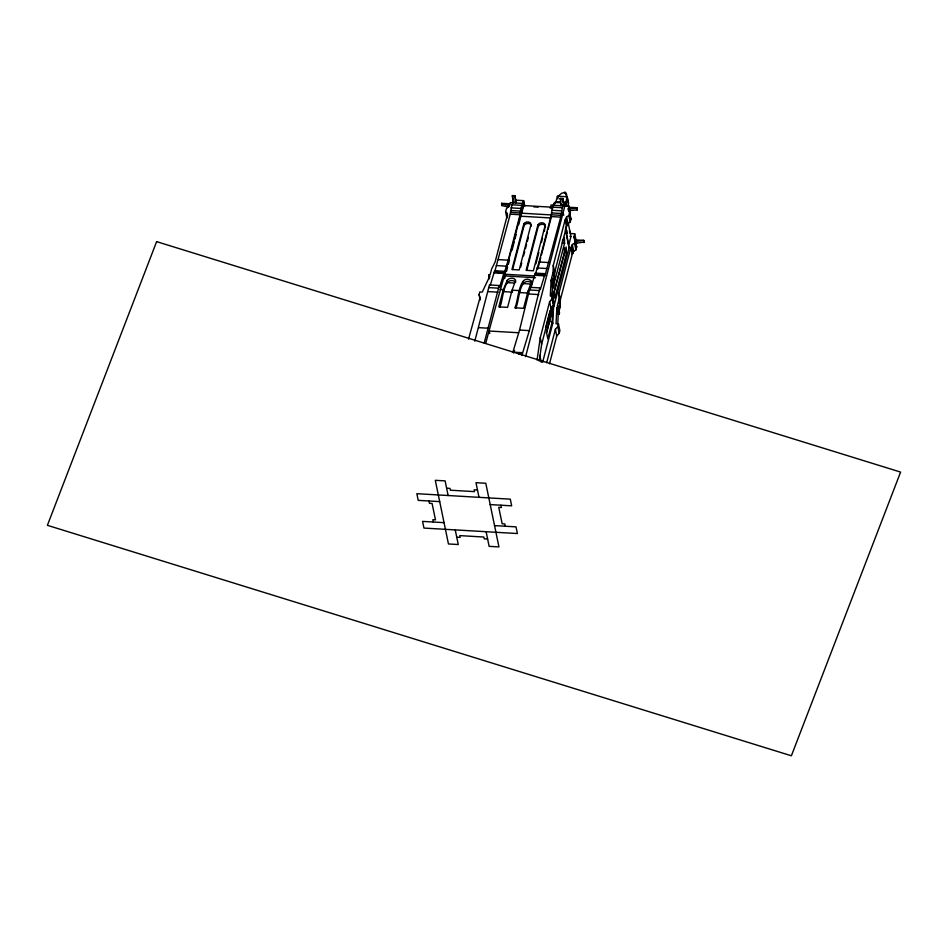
<?xml version="1.0" encoding="UTF-8"?>
<svg xmlns="http://www.w3.org/2000/svg" width="948" height="948" viewBox="0 0 948 948"><rect width="100%" height="100%" fill="white"/><g stroke="black" fill="none" stroke-linecap="round" stroke-linejoin="round"><path stroke-width="1.42" d="M552.352 282.445L551.523 278.439L553.051 272.586L553.265 265.393L565.091 219.948L566.596 216.855L568.824 215.528L569.618 212.447L568.255 208.904L569.001 206.048L564.889 205.811L564.321 203.014L562.365 207.742L560.73 217.128L545.29 274.399L541.083 274.15M553.205 283.95L554.426 279.257L554.639 272.064L553.265 265.393M559.296 314.357L557.91 307.673L556.867 307.614L558.242 314.286L559.296 314.357L558.289 306.204L557.246 306.145L558.775 300.279L558.988 293.098L570.826 247.653L572.319 244.56L574.547 243.233L575.436 239.891L583.79 240.377L584.146 242.107L575.365 243.281L575.009 241.55L583.79 240.377M558.929 311.655L560.161 306.962L560.363 299.769L572.201 254.337L573.706 251.232L572.319 244.56M551.677 306.571L551.061 315.66L546.581 332.855L547.814 338.839L552.293 321.633L552.648 306.109M497.605 271.614L494.809 271.448L510.249 214.165L511.884 204.78L513.093 202.908L512.347 195.561L514.894 195.703L516.067 201.391L515.629 203.062L514.894 195.703M490.258 285.265L494.655 270.737L504.466 271.306L504.609 272.017L508.223 260.179L520.049 214.746L520.89 208.442L523.64 200.632L515.238 200.135M545.29 274.399L545.136 273.688L535.336 273.119L535.478 273.83L539.092 261.98L550.918 216.547L552.566 207.162L554.509 202.434L560.114 202.765M551.144 279.909L552.518 286.592L553.573 286.651L552.186 279.968L551.144 279.909L550.302 296.096L552.755 296.238L554.142 302.91L553.454 305.552L551.025 308.313L541.628 344.373L539.246 361.152M551.985 296.89L552.518 286.592M556.867 307.614L556.026 323.789L558.479 323.943L559.865 330.615L559.178 333.258L556.749 336.019L549.52 363.759M557.708 324.583L558.242 314.286M549.603 317.556L549.39 321.467L552.293 321.633L552.708 323.6L542.623 362.29M552.708 323.6L553.549 307.626L569.108 247.89L565.506 227.259M531.034 224.534C530.999 221.002 524.825 221.216 523.77 224.107L511.944 269.505L519.208 269.931L531.034 224.534L531.342 226.039M545.195 225.363C545.171 221.832 538.997 222.045 537.931 224.937L526.104 270.334L533.369 270.761L545.195 225.363L544.401 231.122M545.503 226.868C545.479 223.337 539.305 223.538 538.239 226.442L526.792 270.417M474.782 341.197L489.441 284.957L499.252 285.538L499.596 287.208L504.466 271.306M484.179 343.129L499.252 285.538M513.022 351.696L519.54 330.046L530.122 287.339L539.933 287.919L540.277 289.59L545.136 273.688M512.418 352.099L522.218 352.68L522.419 353.628L529.34 330.627L539.933 287.919M537.066 360.062L540.253 337.701L549.639 301.642L552.068 298.869L552.755 296.238M552.257 286.13L552.767 288.607L564.593 243.209L564.356 237.438L563.562 238.256M553.288 295.29L564.38 252.725L564.487 247.878M566.584 252.855L566.146 246.954L553.739 293.299L554.758 298.253L566.584 252.855L564.38 252.725M501.516 203.82L508.306 205.384L508.661 207.126L501.871 205.55L501.646 203.31L510 203.796M501.871 205.55L501.646 203.31M480.198 299.947L479.096 294.603L479.783 291.96L482.236 292.103L489.725 276.318L488.682 276.247L489.061 274.79L490.104 274.849L491.633 268.983L495.117 261.992L506.955 216.547L507.097 213.371L505.616 211.831L506.422 208.738L509.562 205.467L510.308 202.611L522.893 203.476M552.72 207.245L523.32 205.526L520.191 216.18C509.621 258.78 496.906 300.729 485.791 343.176M504.62 278.653L505.734 274.375M506.481 271.519L507.595 267.241M508.329 264.421L509.455 260.108M512.015 250.26L514.231 241.752M514.977 238.92L516.139 234.429M518.663 224.759L520.132 219.095M499.584 307.425C503.388 302.021 502.559 274.055 515.842 281.912M512.619 269.588L524.078 225.612C525.216 222.91 530.288 222.519 531.378 225.411M520.63 267.182L521.732 262.928M523.58 255.83L524.694 251.576M525.429 248.732L526.543 244.477M527.278 241.645L528.391 237.391M515.57 308.361C519.374 302.945 518.532 274.991 531.828 282.848M528.06 291.107L523.58 308.313L514.788 307.792C518.248 303.123 518.71 270.879 531.686 281.212L528.06 291.107L528.403 293.347M550.361 207.695L551.061 204.993L553.075 205.112L556.014 201.663L557.436 196.2L567.248 196.769L568.622 203.453L567.911 206.19M535.904 263.757L538.855 252.405M541.438 242.475L542.552 238.221M530.927 287.647L535.336 273.119M537.789 268.971L540.739 257.643M541.474 254.811L547.375 232.142M548.11 229.309L551.061 217.981L520.191 216.18L520.511 217.673L524.22 203.429L523.095 200.763M561.465 204.045L561.026 205.716L560.292 198.357L562.828 198.511L564.013 204.199M521.957 355.382L522.218 352.68M553.762 205.289L563.574 205.858L562.828 198.511M525.607 356.661L567.248 196.769M552.186 279.968L552.566 278.499L551.523 278.439M553.964 275.145L566.477 226.631L567.982 223.538L566.596 216.855M569.641 215.575L570.376 212.731L569.001 206.048M567.982 223.538L570.198 222.211L571.004 219.118L569.618 212.447M553.573 286.651L552.566 278.499M545.562 327.949L550.053 310.754L551.061 315.66M568.61 210.634L577.273 209.958L577.048 207.719L568.693 207.233M577.273 209.958L577.048 207.719M568.99 244.074L570.98 236.431L568.373 223.811M546.38 333.021L549.319 321.728M574.535 239.275L573.978 236.597L574.725 233.753L570.625 233.516L569.499 230.85L569.926 232.924M557.91 307.673L558.289 306.204M546.7 362.622L555.362 329.347L557.791 326.574L558.479 323.943M573.706 251.232L575.922 249.917L576.728 246.824L573.978 236.597M468.537 339.135L480.032 297.565L479.096 294.603M513.543 352.988L514.574 350.416M507.239 280.418L503.293 289.661L498.814 306.856L507.595 307.377L512.074 290.171L515.7 280.276C514.349 277.231 508.744 277.634 507.239 280.418L507.583 282.658L514.551 283.073M554.805 203.832L556.014 201.663L560.221 201.912M564.605 204.413L565.826 202.244L563.017 202.078M564.416 193.072C565.257 191.105 566.726 193.83 566.62 194.956A14.362 5.143 -57 0 1 566.477 197.338M568.812 211.57L568.255 208.904L576.905 208.228M550.942 311.015L552.933 310.956M512.216 196.058L514.764 196.212M560.161 198.867L562.697 199.021M512.915 202.043L515.451 202.197M560.849 204.851L563.396 205.005M511.884 204.78L521.696 205.361M552.566 207.162L562.365 207.742M508.306 205.384L509.562 205.467M533.76 206.877L538.18 207.138M549.935 207.825L552.874 208.003M511.079 207.873L520.89 208.442M551.76 210.255L561.56 210.823M510.972 210.563L520.772 211.131M551.641 212.945L561.453 213.513M510.486 212.399L520.298 212.968M551.167 214.781L560.979 215.35M521.329 213.17L550.729 214.9M510.249 214.165L520.049 214.746M550.918 216.547L560.73 217.128M569.878 236.36L570.98 236.431M564.593 243.209L562.389 243.079L562.662 239.785M498.411 259.598L508.223 260.179M539.092 261.98L548.892 262.56M496.337 265.582L506.137 266.163M537.006 267.964L546.818 268.533M494.275 272.195L504.087 272.775M534.956 274.576L544.756 275.157M494.429 272.906L504.229 273.486M535.099 275.287L544.91 275.868M534.471 275.975L505.071 274.245L505.379 275.75M504.632 275.915L535.501 277.717M552.897 285.123L553.952 285.182M531.923 284.08L523.569 283.594L523.225 281.355M488.753 287.599L498.565 288.18M529.434 289.981L539.246 290.55M500.07 289.472L503.293 289.661L503.696 291.64L512.489 292.15L512.074 290.171L519.267 290.598L519.682 292.577L528.463 293.086M488.244 291.617L498.056 292.185M528.925 293.987L538.737 294.567M558.633 312.828L559.676 312.887M478.859 327.664L488.658 328.245M519.54 330.046L529.34 330.627M518.639 332.748L489.239 331.03L489.749 333.518M518.959 354.268L521.767 354.434M446.627 488.208L450.004 488.398L450.371 490.211L474.486 491.621L474.107 489.82L477.496 490.009M439.706 501.622L418.222 500.366L416.847 493.695L510.297 499.158L511.671 505.841L490.187 504.585M444.055 522.656L422.571 521.388L423.946 528.072L517.395 533.546L516.02 526.863L494.536 525.607M456.746 537.22L460.136 537.421L459.756 535.62L483.859 537.03L484.238 538.831L487.616 539.021M570.092 216.76L571.004 219.118M575.815 244.466L576.728 246.824M566.951 205.929L565.826 202.244L566.655 206.249M523.734 203.879L524.481 206.368M567.224 197.717L565.02 192.219L561.572 193.309L559.521 195.075A14.267 9.764 54.1 0 0 558.467 196.864M583.66 240.887L584.015 242.617M574.725 233.753L576.1 240.425M569.523 208.975L569.878 210.705M576.266 241.622L576.621 243.352M568.824 215.528L570.198 222.211M574.547 243.233L575.922 249.917M566.122 218.692L567.496 225.363M571.845 246.385L573.22 253.069M565.091 219.948L566.477 226.631M570.826 247.653L572.201 254.337M560.292 198.357L560.872 201.201M563.136 212.553L563.693 215.243M566.833 230.447L567.414 233.255M565.352 229.665L569.108 247.89M557.436 196.2L557.993 198.867M558.988 293.098L560.363 299.769M553.051 272.586L554.426 279.257M558.775 300.279L560.161 306.962M557.519 307.484L558.076 310.15M537.931 224.937L538.239 226.442M551.38 293.347L552.542 298.952M553.122 301.76L553.988 305.967M552.068 298.869L553.454 305.552M557.791 326.574L559.178 333.258M549.639 301.642L551.025 308.313M555.362 329.347L556.749 336.019M523.64 200.632L524.765 206.095M523.32 205.526L523.474 206.273M523.77 224.107L524.078 225.612M512.643 196.983L513.235 199.827M530.122 287.339L530.465 289.01M540.253 337.701L541.628 344.373M539.85 355.346L541.296 362.361M507.097 213.371L507.642 216.037M506.611 215.208L507.168 217.874M505.616 211.831L506.718 217.175M494.655 270.737L494.809 271.448M489.061 274.79L489.618 277.456M488.682 276.247L489.239 278.925M500.935 505.213L501.409 507.512L498.755 507.358L502.156 523.77L504.798 523.936L505.272 526.235M479.001 497.333L475.979 482.698L485.791 483.267L498.944 546.913L489.132 546.344L486.111 531.71M448.131 495.52L445.11 480.885L435.298 480.316L448.451 543.962L458.263 544.531L455.241 529.908M428.97 500.994L429.444 503.305L432.087 503.459L435.476 519.871L432.833 519.717L433.307 522.028M567.414 198.606L567.556 199.483A14.362 9.836 54.1 0 1 567.603 202.789M156.633 241.633L47.4 525.322L791.379 755.781L900.6 472.092L156.633 241.633"/></g></svg>
